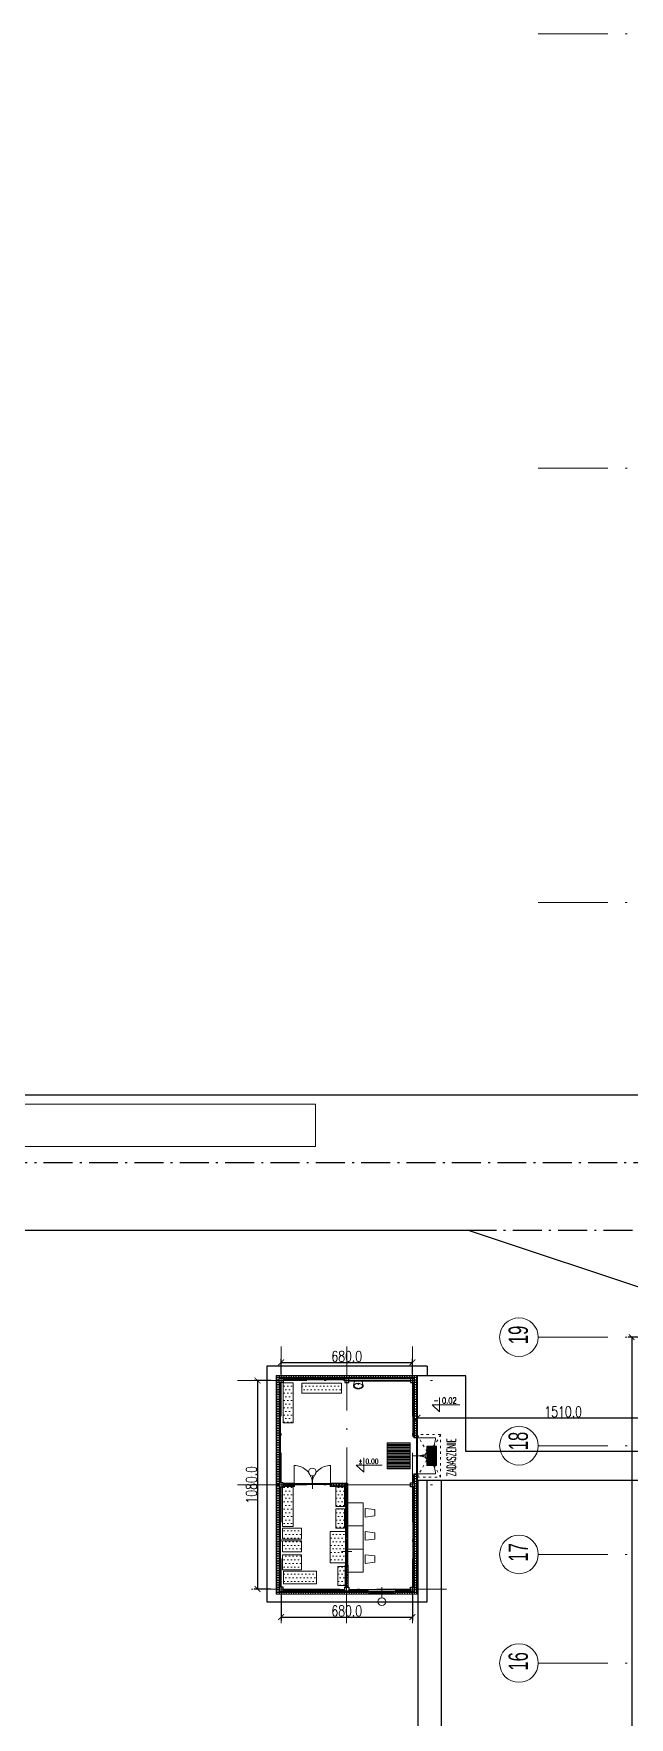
# Model space of a CAD drawing. Extents: x 6529560 to 6558080, y 5579316 to 5588131.
# Drawn here: x 6543481.7 to 6543512.6, y 5579588.5 to 5579675.7 of the extents above; entities that cross this region are included whole.
import ezdxf

# ---------------------------------------------------------------- set-up
doc = ezdxf.new("R2010")
doc.units = 0
doc.header["$MEASUREMENT"] = 0
doc.header["$PDSIZE"] = -5
for name, pattern in [('ACAD_ISO03W100', [30, 12, -18]), ('ACAD_ISO10W100', [18, 12, -3, 0, -3]), ('DCD Osie', [9, 6, -1.5, 0, -1.5]), ('GR_SOLID', [0])]:
    doc.linetypes.add(name, pattern=pattern)
doc.layers.get('0').update_dxf_attribs({"color": 2, "linetype": 'CONTINUOUS', "lineweight": 5})
doc.layers.get('Defpoints').update_dxf_attribs({"linetype": 'CONTINUOUS'})
for name, color, linetype, lineweight in [('arch_droga', 1, 'CONTINUOUS', 25), ('arch_drzwi i okna', 4, 'CONTINUOUS', 15), ('arch_drzwi i okna_znaczniki', 130, 'CONTINUOUS', 9), ('arch_linie widokowe', 4, 'CONTINUOUS', 13), ('arch_meble', 5, 'GR_SOLID', 13), ('arch_opisy', 20, 'CONTINUOUS', 13), ('arch_opisy elewacje', 7, 'GR_SOLID', 25), ('arch_osie', 181, 'CONTINUOUS', 5), ('arch_samochody', 10, 'CONTINUOUS', 15), ('arch_sciany dzialowe cienkie na hali', 52, 'CONTINUOUS', 15), ('arch_sciany dzilowe cienkie na hali', 42, 'CONTINUOUS', 15), ('arch_sciany wewnetrzne gk', 70, 'CONTINUOUS', 25), ('arch_sciany wewntrzne gk wypelnienie', 70, 'CONTINUOUS', 13), ('arch_sciany zewnetrzne wypelnienie', 94, 'CONTINUOUS', 25), ('arch_sciany zewnętrzne', 94, 'CONTINUOUS', 18), ('arch_słupy', 8, 'CONTINUOUS', 25), ('arch_urządzenia sanitarne', 4, 'GR_SOLID', 13), ('arch_wymiary', 2, 'CONTINUOUS', 13), ('arch_zadaszenie', 76, 'CONTINUOUS', 15)]:
    doc.layers.add(name, color=color, linetype=linetype, lineweight=lineweight)
doc.layers.add('arch_osie opisy', color=1, linetype='CONTINUOUS')
doc.styles.add('GR_STANDARD', font='simplex.shx')
doc.styles.get("Standard").update_dxf_attribs({"font": 'arial.ttf', "width": 0.75})
doc.styles.add('styl1', font='romans.shx', dxfattribs={"width": 0.75})
doc.dimstyles.new('wymiary hala', dxfattribs={"dimtxt": 0.55, "dimasz": 0.3, "dimexe": 0.18, "dimexo": 0.0625, "dimgap": 0.04, "dimtad": 1, "dimtoh": 1, "dimdec": 1, "dimlfac": 100, "dimzin": 0, "dimdsep": 46, "dimtxsty": 'styl1', "dimblk": 'ARCHTICK', "dimcen": 0.09, "dimadec": 0, "dimazin": 0, "dimtfac": 1, "dimtdec": 1, "dimtofl": 0, "dimtmove": 0, "dimatfit": 3, "dimldrblk": 'ARCHTICK', "dimfxl": 1, "dimtolj": 1, "dimtzin": 0, "dimarcsym": 0})

# ---------------------------------------------------------------- blocks, each defined once
blk = doc.blocks.new('tirtir')
at = {"layer": 'arch_samochody'}
for p, q in [((6542587.008, 5577672.841), (6542586.893, 5577671.737)), ((6542587.012, 5577672.857), (6542587.008, 5577672.841)), ((6542587.023, 5577672.871), (6542587.012, 5577672.857)), ((6542587.038, 5577672.885), (6542587.023, 5577672.871)), ((6542587.059, 5577672.898), (6542587.038, 5577672.885)), ((6542587.085, 5577672.909), (6542587.059, 5577672.898)), ((6542587.114, 5577672.919), (6542587.085, 5577672.909)), ((6542587.147, 5577672.927), (6542587.114, 5577672.919)), ((6542587.146, 5577672.753), (6542587.143, 5577672.737)), ((6542587.143, 5577672.737), (6542587.143, 5577670.737)), ((6542587.155, 5577672.768), (6542587.146, 5577672.753)), ((6542587.182, 5577672.933), (6542587.147, 5577672.927)), ((6542587.17, 5577672.783), (6542587.155, 5577672.768)), ((6542587.191, 5577672.796), (6542587.17, 5577672.783)), ((6542587.22, 5577672.936), (6542587.182, 5577672.933)), ((6542587.216, 5577672.808), (6542587.191, 5577672.796)), ((6542587.246, 5577672.818), (6542587.216, 5577672.808)), ((6542587.258, 5577672.937), (6542587.22, 5577672.936)), ((6542587.279, 5577672.826), (6542587.246, 5577672.818)), ((6542587.258, 5577672.937), (6542587.768, 5577672.937)), ((6542587.316, 5577672.832), (6542587.279, 5577672.826)), ((6542587.354, 5577672.836), (6542587.316, 5577672.832)), ((6542587.393, 5577672.837), (6542587.354, 5577672.836)), ((6542587.393, 5577672.837), (6542589.268, 5577672.837)), ((6542587.393, 5577672.737), (6542589.018, 5577672.737)), ((6542587.393, 5577672.737), (6542588.143, 5577672.637)), ((6542587.393, 5577670.737), (6542587.393, 5577672.737)), ((6542589.268, 5577672.837), (6542587.518, 5577672.837)), ((6542587.768, 5577672.937), (6542587.768, 5577672.837)), ((6542588.018, 5577670.837), (6542588.018, 5577672.637)), ((6542588.143, 5577672.637), (6542588.768, 5577672.637)), ((6542588.768, 5577672.637), (6542589.268, 5577672.837)), ((6542588.768, 5577670.837), (6542588.768, 5577672.637)), ((6542588.927, 5577670.815), (6542588.927, 5577672.701)), ((6542588.927, 5577670.773), (6542588.927, 5577672.436)), ((6542589.268, 5577672.837), (6542589.268, 5577670.637)), ((6542587.008, 5577670.683), (6542586.893, 5577671.737)), ((6542587.008, 5577670.683), (6542587.012, 5577670.668)), ((6542587.012, 5577670.668), (6542587.022, 5577670.653)), ((6542587.022, 5577670.653), (6542587.038, 5577670.639)), ((6542587.038, 5577670.639), (6542587.059, 5577670.626)), ((6542587.059, 5577670.626), (6542587.084, 5577670.615)), ((6542587.084, 5577670.615), (6542587.114, 5577670.605)), ((6542587.114, 5577670.605), (6542587.147, 5577670.597)), ((6542587.143, 5577670.737), (6542587.146, 5577670.722)), ((6542587.146, 5577670.722), (6542587.155, 5577670.706)), ((6542587.147, 5577670.597), (6542587.182, 5577670.592)), ((6542587.155, 5577670.706), (6542587.17, 5577670.692)), ((6542587.17, 5577670.692), (6542587.191, 5577670.678)), ((6542587.182, 5577670.592), (6542587.219, 5577670.588)), ((6542587.191, 5577670.678), (6542587.216, 5577670.666)), ((6542587.216, 5577670.666), (6542587.246, 5577670.656)), ((6542587.219, 5577670.588), (6542587.257, 5577670.587)), ((6542587.246, 5577670.656), (6542587.279, 5577670.648)), ((6542587.257, 5577670.587), (6542587.768, 5577670.587)), ((6542587.279, 5577670.648), (6542587.316, 5577670.642)), ((6542587.316, 5577670.642), (6542587.354, 5577670.638)), ((6542587.354, 5577670.638), (6542587.393, 5577670.637)), ((6542588.143, 5577670.837), (6542587.393, 5577670.737)), ((6542587.393, 5577670.737), (6542589.018, 5577670.737)), ((6542587.393, 5577670.637), (6542589.268, 5577670.637)), ((6542589.268, 5577670.637), (6542587.518, 5577670.637)), ((6542587.768, 5577670.637), (6542587.768, 5577670.587)), ((6542588.768, 5577670.837), (6542588.143, 5577670.837)), ((6542589.268, 5577670.637), (6542588.768, 5577670.837))]:
    blk.add_line(p, q, dxfattribs=at)
blk.add_lwpolyline([(6542604.893, 5577672.837), (6542589.518, 5577672.837), (6542589.518, 5577670.637), (6542604.893, 5577670.637), (6542604.893, 5577672.837)], dxfattribs=at)
blk = doc.blocks.new('ZT_z_opisami')
at = {"layer": 'arch_droga', "color": 7}
for p, q in [((6540785.849, 5579543.322), (6540970.665, 5579543.322)), ((6540786.195, 5579536.322, -6.54), (6540826.034, 5579536.322, -6.54)), ((6540836.534, 5579532.822), (6540826.034, 5579536.322, 21.185))]:
    blk.add_line(p, q, dxfattribs=at)
at = {"layer": 'arch_droga', "color": 7, "linetype": 'DCD Osie', "ltscale": 0.25}
for p, q in [((6540750.036, 5579539.822, -6.54), (6540960.665, 5579539.822, -6.54)), ((6540826.034, 5579536.322, 21.185), (6540869.534, 5579536.322, 21.185))]:
    blk.add_line(p, q, dxfattribs=at)
at = {"layer": 'arch_droga', "color": 7, "linetype": 'Continuous'}
for p, q in [((6540823.945, 5579529.275, -6.54), (6540815.645, 5579529.275, -6.54)), ((6540815.645, 5579529.275, -6.54), (6540815.645, 5579517.075, -6.54)), ((6540825.945, 5579528.775, 0), (6540823.445, 5579528.775, 0)), ((6540823.945, 5579529.275, -6.54), (6540823.945, 5579528.775, -6.54)), ((6540825.945, 5579524.859, 0), (6540825.945, 5579528.775, 0)), ((6540838.545, 5579524.859, 0), (6540825.945, 5579524.859, 0)), ((6540823.445, 5579523.359, 0), (6540838.545, 5579523.359, 0)), ((6540823.945, 5579517.075, -6.54), (6540823.945, 5579523.359, -6.54)), ((6540815.645, 5579517.075, -6.54), (6540823.945, 5579517.075, -6.54))]:
    blk.add_line(p, q, dxfattribs=at)
at = {"color": 7, "linetype": 'Continuous', "rotation": 359.9957230969338}
blk.add_blockref('tirtir', (-2203.053, 2358.403, 0.348), dxfattribs=at)
blk = doc.blocks.new('_ArchTick')
at = {"color": 0, "linetype": 'ByBlock', "const_width": 0.15}
blk.add_lwpolyline([(-0.5, -0.5), (0.5, 0.5)], dxfattribs=at)
blk = doc.blocks.new('*D41')
at = {"layer": 'arch_wymiary', "color": 0, "lineweight": -2, "transparency": 16777216}
for p, q in [((6543514.66, 5579608.22), (6543512.542, 5579608.22)), ((6543512.722, 5579608.22), (6543512.722, 5579506.97)), ((6543514.66, 5579506.97), (6543512.542, 5579506.97))]:
    blk.add_line(p, q, dxfattribs=at)
at = {"layer": 'Defpoints', "color": 0, "transparency": 16777216}
for p in [(6543514.722, 5579608.22), (6543512.722, 5579506.97), (6543514.722, 5579506.97)]:
    blk.add_point(p, dxfattribs=at)
at = {"layer": 'arch_wymiary', "color": 0, "lineweight": -2, "transparency": 16777216, "xscale": 0.3, "yscale": 0.3, "zscale": 0.3}
for p, rotation in [((6543512.722, 5579608.22), 90), ((6543512.722, 5579506.97), 270)]:
    blk.add_blockref('_ArchTick', p, dxfattribs=dict(at, rotation=rotation))
at = {"layer": 'arch_wymiary', "color": 0, "transparency": 16777216, "insert": (6543512.407, 5579557.595), "char_height": 0.55, "attachment_point": 5, "rotation": 90, "style": 'styl1'}
blk.add_mtext('\\A1;10125.0', dxfattribs=at)
blk = doc.blocks.new('*D249')
at = {"layer": 'arch_wymiary', "color": 0, "lineweight": -2, "transparency": 16777216}
for p, q in [((6543501.622, 5579602.943), (6543501.622, 5579604.223)), ((6543501.622, 5579604.043), (6543516.722, 5579604.043)), ((6543516.722, 5579602.943), (6543516.722, 5579604.223))]:
    blk.add_line(p, q, dxfattribs=at)
at = {"layer": 'Defpoints', "color": 0, "transparency": 16777216}
for p in [(6543516.722, 5579604.043), (6543501.622, 5579602.88), (6543516.722, 5579602.88)]:
    blk.add_point(p, dxfattribs=at)
at = {"layer": 'arch_wymiary', "color": 0, "lineweight": -2, "transparency": 16777216, "xscale": 0.3, "yscale": 0.3, "zscale": 0.3, "rotation": 180}
blk.add_blockref('_ArchTick', (6543501.622, 5579604.043), dxfattribs=at)
at = {"layer": 'arch_wymiary', "color": 0, "lineweight": -2, "transparency": 16777216, "xscale": 0.3, "yscale": 0.3, "zscale": 0.3}
blk.add_blockref('_ArchTick', (6543516.722, 5579604.043), dxfattribs=at)
at = {"layer": 'arch_wymiary', "color": 0, "transparency": 16777216, "insert": (6543509.172, 5579604.358), "char_height": 0.55, "attachment_point": 5, "style": 'styl1'}
blk.add_mtext('\\A1;1510.0', dxfattribs=at)
blk = doc.blocks.new('A$C7F3D7EBB')
at = {"layer": 'arch_urządzenia sanitarne'}
for points in [[(0.41, 0.074), (0.41, 0.425), (0.409, 0.433), (0.405, 0.44), (0.4, 0.447), (0.394, 0.451), (0.386, 0.454), (0.16, 0.499), (0.131, 0.495), (0.104, 0.483), (0.078, 0.464), (0.055, 0.438), (0.035, 0.406), (0.019, 0.369), (0.008, 0.328), (0.001, 0.284), (0, 0.24), (0.004, 0.196), (0.012, 0.153), (0.026, 0.113), (0.043, 0.078), (0.064, 0.049), (0.089, 0.025), (0.115, 0.009), (0.143, 0.001), (0.172, 0), (0.2, 0.007), (0.386, 0.044), (0.394, 0.047), (0.4, 0.052), (0.405, 0.058), (0.409, 0.066), (0.41, 0.074)], [(0.16, 0.029), (0.183, 0.033), (0.206, 0.043), (0.227, 0.06), (0.245, 0.084), (0.262, 0.112), (0.274, 0.145), (0.284, 0.181), (0.289, 0.22), (0.29, 0.259), (0.287, 0.298), (0.279, 0.336), (0.268, 0.37), (0.254, 0.401), (0.236, 0.427), (0.216, 0.447), (0.194, 0.461), (0.172, 0.468), (0.148, 0.468), (0.125, 0.461), (0.103, 0.447), (0.083, 0.427), (0.066, 0.401), (0.051, 0.37), (0.04, 0.336), (0.033, 0.298), (0.03, 0.259), (0.031, 0.22), (0.036, 0.181), (0.045, 0.145), (0.058, 0.112), (0.074, 0.084), (0.093, 0.06), (0.114, 0.043), (0.137, 0.033), (0.16, 0.029)], [(0.26, 0.224), (0.27, 0.226), (0.278, 0.233), (0.284, 0.242), (0.285, 0.252), (0.282, 0.262), (0.275, 0.27), (0.265, 0.274), (0.255, 0.274), (0.245, 0.27), (0.238, 0.262), (0.235, 0.252), (0.236, 0.242), (0.241, 0.233), (0.25, 0.226), (0.26, 0.224)]]:
    blk.add_lwpolyline(points, dxfattribs=at)
blk = doc.blocks.new('*D254')
at = {"layer": 'arch_wymiary', "color": 0, "lineweight": -2, "transparency": 16777216}
for p, q in [((6543494.562, 5579606.296), (6543494.562, 5579607.092)), ((6543494.562, 5579606.912), (6543501.362, 5579606.912)), ((6543501.362, 5579606.296), (6543501.362, 5579607.092))]:
    blk.add_line(p, q, dxfattribs=at)
at = {"layer": 'Defpoints', "color": 0, "transparency": 16777216}
for p in [(6543501.362, 5579606.912), (6543494.562, 5579606.234), (6543501.362, 5579606.234)]:
    blk.add_point(p, dxfattribs=at)
at = {"layer": 'arch_wymiary', "color": 0, "lineweight": -2, "transparency": 16777216, "xscale": 0.3, "yscale": 0.3, "zscale": 0.3, "rotation": 180}
blk.add_blockref('_ArchTick', (6543494.562, 5579606.912), dxfattribs=at)
at = {"layer": 'arch_wymiary', "color": 0, "lineweight": -2, "transparency": 16777216, "xscale": 0.3, "yscale": 0.3, "zscale": 0.3}
blk.add_blockref('_ArchTick', (6543501.362, 5579606.912), dxfattribs=at)
at = {"layer": 'arch_wymiary', "color": 0, "transparency": 16777216, "insert": (6543497.962, 5579607.227), "char_height": 0.55, "attachment_point": 5, "style": 'styl1'}
blk.add_mtext('\\A1;680.0', dxfattribs=at)
blk = doc.blocks.new('*D255')
at = {"layer": 'arch_wymiary', "color": 0, "lineweight": -2, "transparency": 16777216}
for p, q in [((6543494.028, 5579605.974), (6543493.16, 5579605.974)), ((6543493.34, 5579605.974), (6543493.34, 5579595.174)), ((6543494.028, 5579595.174), (6543493.16, 5579595.174))]:
    blk.add_line(p, q, dxfattribs=at)
at = {"layer": 'Defpoints', "color": 0, "transparency": 16777216}
for p in [(6543494.09, 5579605.974), (6543493.34, 5579595.174), (6543494.09, 5579595.174)]:
    blk.add_point(p, dxfattribs=at)
at = {"layer": 'arch_wymiary', "color": 0, "lineweight": -2, "transparency": 16777216, "xscale": 0.3, "yscale": 0.3, "zscale": 0.3}
for p, rotation in [((6543493.34, 5579605.974), 90), ((6543493.34, 5579595.174), 270)]:
    blk.add_blockref('_ArchTick', p, dxfattribs=dict(at, rotation=rotation))
at = {"layer": 'arch_wymiary', "color": 0, "transparency": 16777216, "insert": (6543493.025, 5579600.574), "char_height": 0.55, "attachment_point": 5, "rotation": 90, "style": 'styl1'}
blk.add_mtext('\\A1;1080.0', dxfattribs=at)
blk = doc.blocks.new('*D256')
at = {"layer": 'arch_wymiary', "color": 0, "lineweight": -2, "transparency": 16777216}
for p, q in [((6543494.562, 5579594.851), (6543494.562, 5579593.548)), ((6543501.362, 5579594.851), (6543501.362, 5579593.548)), ((6543494.562, 5579593.728), (6543501.362, 5579593.728))]:
    blk.add_line(p, q, dxfattribs=at)
at = {"layer": 'Defpoints', "color": 0, "transparency": 16777216}
for p in [(6543494.562, 5579594.914), (6543501.362, 5579594.914), (6543501.362, 5579593.728)]:
    blk.add_point(p, dxfattribs=at)
at = {"layer": 'arch_wymiary', "color": 0, "lineweight": -2, "transparency": 16777216, "xscale": 0.3, "yscale": 0.3, "zscale": 0.3, "rotation": 180}
blk.add_blockref('_ArchTick', (6543494.562, 5579593.728), dxfattribs=at)
at = {"layer": 'arch_wymiary', "color": 0, "lineweight": -2, "transparency": 16777216, "xscale": 0.3, "yscale": 0.3, "zscale": 0.3}
blk.add_blockref('_ArchTick', (6543501.362, 5579593.728), dxfattribs=at)
at = {"layer": 'arch_wymiary', "color": 0, "transparency": 16777216, "insert": (6543497.962, 5579594.043), "char_height": 0.55, "attachment_point": 5, "style": 'styl1'}
blk.add_mtext('\\A1;680.0', dxfattribs=at)

msp = doc.modelspace()

# ---------------------------------------------------------------- hatches: boundary and pattern name
h = msp.add_hatch()
h.set_pattern_fill('ANSI31', color=256, scale=0.5, angle=135)
h.set_pattern_definition([(180, (12123106.91639, -964174.76563), (0, -0.0625), [])])
h.paths.add_polyline_path([(6543500.0537, 5579601.3991), (6543501.2437, 5579601.3991), (6543501.2437, 5579602.7391), (6543500.0537, 5579602.7391)])
h = msp.add_hatch()
h.set_pattern_fill('GRATE', color=256, angle=90)
h.set_pattern_definition([(90, (12123105.769886, -964174.76084), (-0.03125, 0), []), (180, (12123105.76989, -964174.76084), (0, -0.125), [])])
h.paths.add_polyline_path([(6543502.1187, 5579601.5739), (6543502.6187, 5579601.5739), (6543502.6187, 5579602.5739), (6543502.1187, 5579602.5739)])
at = {"layer": 'arch_linie widokowe'}
h = msp.add_hatch(dxfattribs=at)
h.set_pattern_fill('DOTS', color=256, scale=3)
h.paths.add_polyline_path([(6543495.1839, 5579605.8574), (6543494.6722, 5579605.8574), (6543494.6722, 5579603.7899), (6543495.1839, 5579603.7899)])
h.paths.add_polyline_path([(6543497.6901, 5579605.8443), (6543495.63, 5579605.8443), (6543495.63, 5579605.311), (6543497.6901, 5579605.311)])
h.paths.add_polyline_path([(6543497.8766, 5579595.3585), (6543497.4957, 5579595.3585), (6543497.4957, 5579596.3482), (6543497.8766, 5579596.3482)])
h.paths.add_polyline_path([(6543494.6906, 5579595.439), (6543496.4039, 5579595.439), (6543496.4039, 5579596.107), (6543494.6906, 5579596.107)])
h.paths.add_polyline_path([(6543494.6376, 5579596.9508), (6543495.6262, 5579596.9508), (6543495.6262, 5579596.1778), (6543494.6376, 5579596.1778)])
h.paths.add_polyline_path([(6543494.6376, 5579597.6656), (6543495.6262, 5579597.6656), (6543495.6262, 5579597.1048), (6543494.6376, 5579597.1048)])
h.paths.add_polyline_path([(6543494.6376, 5579598.3252), (6543495.6262, 5579598.3252), (6543495.6262, 5579597.7643), (6543494.6376, 5579597.7643)])
h.paths.add_polyline_path([(6543495.1854, 5579600.5114), (6543494.6376, 5579600.5114), (6543494.6376, 5579598.419), (6543495.1854, 5579598.419)])
h.paths.add_polyline_path([(6543497.8424, 5579599.4484), (6543497.3952, 5579599.4484), (6543497.3952, 5579600.4623), (6543497.8424, 5579600.4623)])
h.paths.add_polyline_path([(6543497.3952, 5579598.3244), (6543497.8424, 5579598.3244), (6543497.8424, 5579599.33), (6543497.3952, 5579599.33)])
h.paths.add_polyline_path([(6543497.1071, 5579596.5399), (6543497.8931, 5579596.5399), (6543497.8931, 5579598.1528), (6543497.1071, 5579598.1528)])
at = {"layer": 'arch_sciany dzilowe cienkie na hali'}
h = msp.add_hatch(dxfattribs=at)
h.set_pattern_fill('ANSI31', color=256, scale=0.2)
h.set_pattern_definition([(45, (79.971594, 184.39193), (-0.017677669529664, 0.017677669529664), [])])
h.paths.add_polyline_path([(6543494.4622, 5579600.4739), (6543494.5322, 5579600.4739), (6543494.5322, 5579595.2739), (6543494.4622, 5579595.2739)])
h.paths.add_polyline_path([(6543494.6622, 5579595.1439), (6543497.8705, 5579595.1439), (6543497.8705, 5579595.0739), (6543494.6622, 5579595.0739)])
h.paths.add_polyline_path([(6543501.3922, 5579595.2739), (6543501.4622, 5579595.2739), (6543501.4622, 5579600.4739), (6543501.3922, 5579600.4739)])
h.paths.add_polyline_path([(6543501.3922, 5579603.0689), (6543501.4622, 5579603.0689), (6543501.4622, 5579605.8739), (6543501.3922, 5579605.8739)])
h.paths.add_polyline_path([(6543497.8622, 5579606.0739), (6543494.6622, 5579606.0739), (6543494.6622, 5579606.0039), (6543497.8622, 5579606.0039)])
h.paths.add_polyline_path([(6543494.4622, 5579600.6739), (6543494.5322, 5579600.6739), (6543494.5322, 5579605.8739), (6543494.4622, 5579605.8739)])
h.paths.add_polyline_path([(6543501.3922, 5579600.6739), (6543501.4622, 5579600.6739), (6543501.4622, 5579601.0789), (6543501.3922, 5579601.0789)])
h.paths.add_polyline_path([(6543500.4926, 5579595.1439), (6543500.4926, 5579595.0739), (6543501.2622, 5579595.0739), (6543501.2622, 5579595.1439)])
h.paths.add_polyline_path([(6543499.0661, 5579595.0739), (6543499.0661, 5579595.1439), (6543498.0705, 5579595.1439), (6543498.0705, 5579595.0739)])
at = {"layer": 'arch_sciany wewntrzne gk wypelnienie'}
h = msp.add_hatch(dxfattribs=at)
h.set_pattern_fill('ANSI37', color=256, scale=0.8, angle=90)
h.set_pattern_definition([(135, (0, 0), (-0.0707106781187, -0.0707106781187), []), (225, (0, 0), (0.0707106781187, -0.0707106781187), [])])
h.paths.add_polyline_path([(6543497.8931, 5579596.4141), (6543498.0181, 5579596.4141), (6543498.0179, 5579595.2739), (6543497.8929, 5579595.2739)])
h.paths.add_polyline_path([(6543498.0181, 5579600.6364), (6543497.1504, 5579600.6364), (6543497.1504, 5579600.5114), (6543497.8931, 5579600.5114), (6543497.8931, 5579597.8406), (6543498.0181, 5579597.8406)])
h.paths.add_polyline_path([(6543495.2104, 5579600.6364), (6543494.6622, 5579600.6364), (6543494.6622, 5579600.5114), (6543495.2104, 5579600.5114)])
at = {"layer": 'arch_sciany zewnetrzne wypelnienie'}
h = msp.add_hatch(dxfattribs=at)
h.set_pattern_fill('ANSI37', color=256, angle=45)
h.set_pattern_definition([(90, (79.9716, 184.39193), (-0.125, 0), []), (180, (79.9716, 184.39193), (0, -0.125), [])])
h.paths.add_polyline_path([(6543499.0661, 5579594.9139), (6543499.0661, 5579595.0739), (6543494.4622, 5579595.0739), (6543494.4622, 5579606.0739), (6543501.4622, 5579606.0739), (6543501.4622, 5579603.0439), (6543501.6222, 5579603.0439), (6543501.6222, 5579606.2339), (6543494.3022, 5579606.2339), (6543494.3022, 5579594.9139)])
h.paths.add_polyline_path([(6543500.4926, 5579595.0739), (6543500.4926, 5579594.9139), (6543501.6222, 5579594.9139), (6543501.6222, 5579601.1039), (6543501.4622, 5579601.1039), (6543501.4622, 5579595.0739)])

# ---------------------------------------------------------------- linework, layer by layer
for p, q in [((6543501.6222, 5579603.0439), (6543501.4622, 5579603.0439)), ((6543501.6222, 5579601.1039), (6543501.4622, 5579601.1039)), ((6543495.2104, 5579600.6364), (6543495.2104, 5579600.5114)), ((6543497.1504, 5579600.6364), (6543497.1504, 5579600.5114))]:
    msp.add_line(p, q)
for points in [[(6543500.0537, 5579601.3991), (6543501.2437, 5579601.3991), (6543501.2437, 5579602.7391), (6543500.0537, 5579602.7391)], [(6543502.1187, 5579601.5739), (6543502.6187, 5579601.5739), (6543502.6187, 5579602.5739), (6543502.1187, 5579602.5739)]]:
    msp.add_lwpolyline(points, close=True)
at = {"layer": 'arch_droga', "color": 0, "elevation": -9.1761}
msp.add_lwpolyline([(6543501.6532, 5579600.8058), (6543502.8532, 5579600.8058), (6543502.8532, 5579572.0412), (6543501.6532, 5579572.0412)], close=True, dxfattribs=at)
at = {"layer": 'arch_drzwi i okna'}
for p, q in [((6543497.9156, 5579596.5141), (6543497.9156, 5579597.7406)), ((6543497.9656, 5579597.7406), (6543497.9456, 5579597.7406)), ((6543497.9956, 5579596.5141), (6543497.9956, 5579597.7406)), ((6543497.9656, 5579596.5141), (6543497.9456, 5579596.5141)), ((6543500.3926, 5579595.0339), (6543499.1661, 5579595.0339)), ((6543499.1661, 5579595.0039), (6543499.1661, 5579594.9839)), ((6543500.3926, 5579594.9539), (6543499.1661, 5579594.9539)), ((6543500.3926, 5579595.0039), (6543500.3926, 5579594.9839))]:
    msp.add_line(p, q, dxfattribs=at)
for points in [[(6543501.6222, 5579603.0689), (6543501.6402, 5579603.0689), (6543501.6402, 5579603.0189), (6543501.5777, 5579603.0189), (6543501.5777, 5579603.0039), (6543501.4422, 5579603.0039), (6543501.4422, 5579603.0689), (6543501.4622, 5579603.0689)], [(6543495.1854, 5579600.6364), (6543495.1854, 5579600.6544), (6543495.2354, 5579600.6544), (6543495.2354, 5579600.5919), (6543495.2504, 5579600.5919), (6543495.2504, 5579600.4914), (6543495.1854, 5579600.4914), (6543495.1854, 5579600.5114)], [(6543497.9956, 5579597.7406), (6543497.9656, 5579597.7406), (6543497.9656, 5579597.7506), (6543497.9456, 5579597.7506), (6543497.9456, 5579597.7406), (6543497.9156, 5579597.7406), (6543497.9156, 5579597.8406), (6543497.9956, 5579597.8406), (6543497.9956, 5579597.7406)], [(6543497.9156, 5579596.5141), (6543497.9456, 5579596.5141), (6543497.9456, 5579596.5041), (6543497.9656, 5579596.5041), (6543497.9656, 5579596.5141), (6543497.9956, 5579596.5141), (6543497.9956, 5579596.4141), (6543497.9156, 5579596.4141), (6543497.9156, 5579596.5141)], [(6543499.1661, 5579595.0339), (6543499.1661, 5579595.0039), (6543499.1561, 5579595.0039), (6543499.1561, 5579594.9839), (6543499.1661, 5579594.9839), (6543499.1661, 5579594.9539), (6543499.0661, 5579594.9539), (6543499.0661, 5579595.0339), (6543499.1661, 5579595.0339)], [(6543500.3926, 5579594.9539), (6543500.3926, 5579594.9839), (6543500.4026, 5579594.9839), (6543500.4026, 5579595.0039), (6543500.3926, 5579595.0039), (6543500.3926, 5579595.0339), (6543500.4926, 5579595.0339), (6543500.4926, 5579594.9539), (6543500.3926, 5579594.9539)]]:
    msp.add_lwpolyline(points, dxfattribs=at)
at = {"layer": 'arch_drzwi i okna', "extrusion": (0, 0, -1)}
for points in [[(-6543501.6187, 5579602.0739), (-6543501.7007, 5579602.0774), (-6543501.782, 5579602.0881), (-6543501.862, 5579602.1059), (-6543501.9402, 5579602.1305), (-6543502.016, 5579602.1619), (-6543502.0887, 5579602.1998), (-6543502.1579, 5579602.2439), (-6543502.223, 5579602.2938), (-6543502.2834, 5579602.3492), (-6543502.3388, 5579602.4096), (-6543502.3887, 5579602.4747), (-6543502.4328, 5579602.5439), (-6543502.4707, 5579602.6166), (-6543502.502, 5579602.6924), (-6543502.5267, 5579602.7706), (-6543502.5445, 5579602.8506), (-6543502.5552, 5579602.9319), (-6543502.5587, 5579603.0139), (-6543501.5787, 5579603.0139), (-6543501.5787, 5579602.0739), (-6543501.6187, 5579602.0739), (-6543501.6187, 5579603.0139)], [(-6543501.6187, 5579602.0739), (-6543501.7007, 5579602.0703), (-6543501.782, 5579602.0596), (-6543501.862, 5579602.0418), (-6543501.9402, 5579602.0172), (-6543502.016, 5579601.9858), (-6543502.0887, 5579601.9479), (-6543502.1579, 5579601.9039), (-6543502.223, 5579601.8539), (-6543502.2834, 5579601.7985), (-6543502.3388, 5579601.7381), (-6543502.3887, 5579601.673), (-6543502.4328, 5579601.6039), (-6543502.4707, 5579601.5311), (-6543502.502, 5579601.4554), (-6543502.5267, 5579601.3771), (-6543502.5445, 5579601.2971), (-6543502.5552, 5579601.2158), (-6543502.5587, 5579601.1339), (-6543501.5787, 5579601.1339), (-6543501.5787, 5579602.0739), (-6543501.6187, 5579602.0739), (-6543501.6187, 5579601.1339)], [(-6543496.1804, 5579600.6329), (-6543496.1769, 5579600.7148), (-6543496.1662, 5579600.7961), (-6543496.1484, 5579600.8761), (-6543496.1238, 5579600.9544), (-6543496.0924, 5579601.0301), (-6543496.0545, 5579601.1029), (-6543496.0104, 5579601.172), (-6543495.9605, 5579601.2371), (-6543495.9051, 5579601.2975), (-6543495.8447, 5579601.3529), (-6543495.7796, 5579601.4029), (-6543495.7104, 5579601.4469), (-6543495.6377, 5579601.4848), (-6543495.5619, 5579601.5162), (-6543495.4837, 5579601.5408), (-6543495.4037, 5579601.5586), (-6543495.3224, 5579601.5693), (-6543495.2404, 5579601.5729), (-6543495.2404, 5579600.5929), (-6543496.1804, 5579600.5929), (-6543496.1804, 5579600.6329), (-6543495.2404, 5579600.6329)], [(-6543496.1804, 5579600.6329), (-6543496.184, 5579600.7148), (-6543496.1947, 5579600.7961), (-6543496.2125, 5579600.8761), (-6543496.2371, 5579600.9544), (-6543496.2685, 5579601.0301), (-6543496.3064, 5579601.1029), (-6543496.3504, 5579601.172), (-6543496.4004, 5579601.2371), (-6543496.4558, 5579601.2975), (-6543496.5162, 5579601.3529), (-6543496.5813, 5579601.4029), (-6543496.6504, 5579601.4469), (-6543496.7232, 5579601.4848), (-6543496.7989, 5579601.5162), (-6543496.8772, 5579601.5408), (-6543496.9572, 5579601.5586), (-6543497.0385, 5579601.5693), (-6543497.1204, 5579601.5729), (-6543497.1204, 5579600.5929), (-6543496.1804, 5579600.5929), (-6543496.1804, 5579600.6329), (-6543497.1204, 5579600.6329)], [(-6543501.6222, 5579601.0789), (-6543501.6402, 5579601.0789), (-6543501.6402, 5579601.1289), (-6543501.5777, 5579601.1289), (-6543501.5777, 5579601.1439), (-6543501.4422, 5579601.1439), (-6543501.4422, 5579601.0789), (-6543501.4622, 5579601.0789)], [(-6543497.1754, 5579600.6364), (-6543497.1754, 5579600.6544), (-6543497.1254, 5579600.6544), (-6543497.1254, 5579600.5919), (-6543497.1104, 5579600.5919), (-6543497.1104, 5579600.4914), (-6543497.1754, 5579600.4914), (-6543497.1754, 5579600.5114)]]:
    msp.add_lwpolyline(points, dxfattribs=at)
at = {"layer": 'arch_drzwi i okna'}
for points in [[(6543497.9456, 5579597.7506), (6543497.9456, 5579596.5041), (6543497.9656, 5579596.5041), (6543497.9656, 5579597.7506)], [(6543497.9506, 5579597.7406), (6543497.9506, 5579596.5141), (6543497.9606, 5579596.5141), (6543497.9606, 5579597.7406)], [(6543499.1561, 5579594.9839), (6543500.4026, 5579594.9839), (6543500.4026, 5579595.0039), (6543499.1561, 5579595.0039)], [(6543499.1661, 5579594.9889), (6543500.3926, 5579594.9889), (6543500.3926, 5579594.9989), (6543499.1661, 5579594.9989)]]:
    msp.add_lwpolyline(points, close=True, dxfattribs=at)
at = {"layer": 'arch_drzwi i okna_znaczniki'}
for p, q in [((6543501.3509, 5579602.0739), (6543502.0197, 5579602.0739)), ((6543496.1804, 5579600.3651), (6543496.1804, 5579601.0338)), ((6543498.2289, 5579597.1274), (6543497.6852, 5579597.1274)), ((6543499.7793, 5579595.2671), (6543499.7793, 5579594.7234))]:
    msp.add_line(p, q, dxfattribs=at)
for centre in [(6543502.2197, 5579602.0739, 13.7413), (6543496.1804, 5579601.2338, 9.6667), (6543499.7793, 5579594.5234, -14.6413)]:
    msp.add_circle(centre, 0.2, dxfattribs=at)
at = {"layer": 'arch_linie widokowe'}
for points in [[(6543495.1839, 5579605.8574), (6543494.6722, 5579605.8574), (6543494.6722, 5579603.7899), (6543495.1839, 5579603.7899)], [(6543497.6901, 5579605.8443), (6543495.63, 5579605.8443), (6543495.63, 5579605.311), (6543497.6901, 5579605.311)], [(6543495.1854, 5579600.5114), (6543494.6376, 5579600.5114), (6543494.6376, 5579598.419), (6543495.1854, 5579598.419)], [(6543497.8424, 5579599.4484), (6543497.3952, 5579599.4484), (6543497.3952, 5579600.4623), (6543497.8424, 5579600.4623)], [(6543497.3952, 5579598.3244), (6543497.8424, 5579598.3244), (6543497.8424, 5579599.33), (6543497.3952, 5579599.33)], [(6543494.6376, 5579598.3252), (6543495.6262, 5579598.3252), (6543495.6262, 5579597.7643), (6543494.6376, 5579597.7643)], [(6543494.6376, 5579597.6656), (6543495.6262, 5579597.6656), (6543495.6262, 5579597.1048), (6543494.6376, 5579597.1048)], [(6543497.1071, 5579596.5399), (6543497.8931, 5579596.5399), (6543497.8931, 5579598.1528), (6543497.1071, 5579598.1528)], [(6543494.6376, 5579596.9508), (6543495.6262, 5579596.9508), (6543495.6262, 5579596.1778), (6543494.6376, 5579596.1778)], [(6543494.6906, 5579595.439), (6543496.4039, 5579595.439), (6543496.4039, 5579596.107), (6543494.6906, 5579596.107)], [(6543497.8766, 5579595.3585), (6543497.4957, 5579595.3585), (6543497.4957, 5579596.3482), (6543497.8766, 5579596.3482)]]:
    msp.add_lwpolyline(points, close=True, dxfattribs=at)
at = {"layer": 'arch_meble'}
for points in [[(6543498.8181, 5579599.6476), (6543498.0181, 5579599.6476), (6543498.0181, 5579598.4476), (6543498.8181, 5579598.4476)], [(6543498.8181, 5579598.4476), (6543498.0181, 5579598.4476), (6543498.0181, 5579597.2476), (6543498.8181, 5579597.2476)], [(6543498.8181, 5579597.2476), (6543498.0181, 5579597.2476), (6543498.0181, 5579596.0476), (6543498.8181, 5579596.0476)]]:
    msp.add_lwpolyline(points, close=True, dxfattribs=at)
for points in [[(6543498.9216, 5579599.3495), (6543498.9216, 5579598.8995), (6543499.4216, 5579598.9595), (6543499.4216, 5579599.2895), (6543498.9216, 5579599.3495)], [(6543498.9216, 5579598.1495), (6543498.9216, 5579597.6995), (6543499.4216, 5579597.7595), (6543499.4216, 5579598.0895), (6543498.9216, 5579598.1495)], [(6543498.9216, 5579596.9495), (6543498.9216, 5579596.4995), (6543499.4216, 5579596.5595), (6543499.4216, 5579596.8895), (6543498.9216, 5579596.9495)]]:
    msp.add_lwpolyline(points, dxfattribs=at)
at = {"layer": 'arch_opisy'}
for points in [[(6543502.77, 5579605.0899), (6543502.77, 5579604.3475), (6543502.3869, 5579604.7103), (6543503.8178, 5579604.7103)], [(6543498.8397, 5579601.9778), (6543498.8397, 5579601.2354), (6543498.4566, 5579601.5982), (6543499.7969, 5579601.5982)]]:
    msp.add_lwpolyline(points, dxfattribs=at)
at = {"layer": 'arch_osie', "linetype": 'ACAD_ISO10W100', "ltscale": 0.3, "extrusion": (-4.94832e-09, -8.0265e-10, 1)}
for points in [[(6543507.8823, 5579675.7202), (6543634.6823, 5579675.7202)], [(6543507.8823, 5579653.2202), (6543634.6823, 5579653.2202)], [(6543507.8823, 5579630.7202), (6543634.6823, 5579630.7202)], [(6543507.8822, 5579608.2202), (6543634.6822, 5579608.2202)], [(6543507.8822, 5579602.5952), (6543522.4822, 5579602.5952)], [(6543507.8822, 5579596.9702), (6543522.4822, 5579596.9702)], [(6543507.8822, 5579591.3452), (6543522.4822, 5579591.3452)]]:
    msp.add_lwpolyline(points, dxfattribs=at)
at = {"layer": 'arch_osie', "linetype": 'ACAD_ISO10W100', "ltscale": 0.3}
for points in [[(6543494.5622, 5579607.7339), (6543494.5622, 5579593.4139)], [(6543494.5622, 5579607.7339), (6543494.5622, 5579593.4139)], [(6543497.9539, 5579593.4139), (6543497.9622, 5579607.7339)], [(6543497.9539, 5579593.4139), (6543497.9622, 5579607.7339)], [(6543501.3622, 5579607.7339), (6543501.3622, 5579593.4139)], [(6543492.2976, 5579605.9739), (6543503.1222, 5579605.9739)], [(6543492.2976, 5579600.5739), (6543503.1222, 5579600.5739)], [(6543492.2976, 5579600.5739), (6543503.1222, 5579600.5739)], [(6543503.1222, 5579595.1739), (6543492.2976, 5579595.1739)], [(6543503.1222, 5579595.1739), (6543492.2976, 5579595.1739)]]:
    msp.add_lwpolyline(points, dxfattribs=at)
at = {"layer": 'arch_osie'}
for centre in [(6543506.8822, 5579608.2202, 13.8796), (6543506.8822, 5579602.5952, 13.8796), (6543506.8822, 5579596.9702, 13.8796), (6543506.8822, 5579591.3452, 13.8796)]:
    msp.add_circle(centre, 1, dxfattribs=at)
at = {"layer": 'arch_sciany dzialowe cienkie na hali'}
for points in [[(6543497.8622, 5579606.0739), (6543494.6622, 5579606.0739), (6543494.6622, 5579606.0039), (6543497.8622, 5579606.0039)], [(6543494.4622, 5579600.6739), (6543494.5322, 5579600.6739), (6543494.5322, 5579605.8739), (6543494.4622, 5579605.8739)], [(6543501.3922, 5579603.0689), (6543501.4622, 5579603.0689), (6543501.4622, 5579605.8739), (6543501.3922, 5579605.8739)], [(6543501.3922, 5579600.6739), (6543501.4622, 5579600.6739), (6543501.4622, 5579601.0789), (6543501.3922, 5579601.0789)], [(6543494.4622, 5579600.4739), (6543494.5322, 5579600.4739), (6543494.5322, 5579595.2739), (6543494.4622, 5579595.2739)], [(6543501.3922, 5579595.2739), (6543501.4622, 5579595.2739), (6543501.4622, 5579600.4739), (6543501.3922, 5579600.4739)], [(6543494.6622, 5579595.1439), (6543497.8705, 5579595.1439), (6543497.8705, 5579595.0739), (6543494.6622, 5579595.0739)], [(6543500.4926, 5579595.0739), (6543499.0661, 5579595.0739), (6543499.0661, 5579595.1439), (6543500.4926, 5579595.1439)]]:
    msp.add_lwpolyline(points, close=True, dxfattribs=at)
for points in [[(6543494.6622, 5579606.0389), (6543497.8622, 5579606.0389)], [(6543494.4972, 5579600.6739), (6543494.4972, 5579605.8739)], [(6543501.4272, 5579605.8739), (6543501.4272, 5579603.0689)], [(6543501.4272, 5579601.0789), (6543501.4272, 5579600.6739)], [(6543494.4972, 5579595.2739), (6543494.4972, 5579600.4739)], [(6543501.4272, 5579600.4739), (6543501.4272, 5579595.2739)], [(6543497.8705, 5579595.1089), (6543494.6622, 5579595.1089)], [(6543499.0661, 5579595.0739), (6543498.0705, 5579595.0739), (6543498.0705, 5579595.1439), (6543499.0661, 5579595.1439)], [(6543499.0661, 5579595.1089), (6543498.0705, 5579595.1089)], [(6543499.0661, 5579595.0739), (6543499.0661, 5579595.1439)], [(6543500.4926, 5579595.1439), (6543501.2622, 5579595.1439), (6543501.2622, 5579595.0739), (6543500.4926, 5579595.0739)], [(6543500.4926, 5579595.0739), (6543500.4926, 5579595.1439)], [(6543501.2622, 5579595.1089), (6543500.4926, 5579595.1089)]]:
    msp.add_lwpolyline(points, dxfattribs=at)
at = {"layer": 'arch_sciany wewnetrzne gk'}
for points in [[(6543498.0622, 5579606.0739), (6543501.2622, 5579606.0739), (6543501.2622, 5579605.9489), (6543498.0622, 5579605.9489)], [(6543495.2104, 5579600.6364), (6543494.6622, 5579600.6364), (6543494.6622, 5579600.5114), (6543495.2104, 5579600.5114)], [(6543498.0181, 5579600.6364), (6543497.1504, 5579600.6364), (6543497.1504, 5579600.5114), (6543497.8931, 5579600.5114), (6543497.8931, 5579597.8406), (6543498.0181, 5579597.8406)], [(6543497.8931, 5579596.4141), (6543498.0181, 5579596.4141), (6543498.0181, 5579597.8406), (6543497.8931, 5579597.8406)], [(6543497.8931, 5579596.4141), (6543498.0181, 5579596.4141), (6543498.0179, 5579595.2739), (6543497.8929, 5579595.2739)]]:
    msp.add_lwpolyline(points, close=True, dxfattribs=at)
at = {"layer": 'arch_sciany zewnętrzne'}
for points in [[(6543499.0661, 5579594.9139), (6543494.3022, 5579594.9139), (6543494.3022, 5579606.2339), (6543501.6222, 5579606.2339), (6543501.6222, 5579603.0439), (6543501.4622, 5579603.0439), (6543501.4622, 5579606.0739), (6543494.4622, 5579606.0739), (6543494.4622, 5579595.0739), (6543499.0661, 5579595.0739)], [(6543500.4926, 5579595.0739), (6543501.4622, 5579595.0739), (6543501.4622, 5579601.1039), (6543501.6222, 5579601.1039), (6543501.6222, 5579594.9139), (6543500.4926, 5579594.9139)], [(6543499.0661, 5579595.0739), (6543499.0661, 5579594.9139)], [(6543500.4926, 5579595.0739), (6543500.4926, 5579594.9139)]]:
    msp.add_lwpolyline(points, dxfattribs=at)
msp.add_lwpolyline([(6543499.0661, 5579594.9139), (6543500.4926, 5579594.9139), (6543500.4926, 5579595.0739), (6543499.0661, 5579595.0739)], close=True, dxfattribs=at)
at = {"layer": 'arch_słupy'}
for points in [[(6543494.4622, 5579606.0739), (6543494.6622, 5579606.0739), (6543494.6622, 5579605.8739), (6543494.4622, 5579605.8739)], [(6543498.0622, 5579606.0739), (6543497.8622, 5579606.0739), (6543497.8622, 5579605.8739), (6543498.0622, 5579605.8739)], [(6543501.4622, 5579606.0739), (6543501.2622, 5579606.0739), (6543501.2622, 5579605.8739), (6543501.4622, 5579605.8739)], [(6543494.4622, 5579600.4739), (6543494.6622, 5579600.4739), (6543494.6622, 5579600.6739), (6543494.4622, 5579600.6739)], [(6543501.4622, 5579600.4739), (6543501.2622, 5579600.4739), (6543501.2622, 5579600.6739), (6543501.4622, 5579600.6739)], [(6543494.4622, 5579595.0739), (6543494.6622, 5579595.0739), (6543494.6622, 5579595.2739), (6543494.4622, 5579595.2739)], [(6543498.0622, 5579595.0739), (6543497.8622, 5579595.0739), (6543497.8622, 5579595.2739), (6543498.0622, 5579595.2739)], [(6543501.4622, 5579595.0739), (6543501.2622, 5579595.0739), (6543501.2622, 5579595.2739), (6543501.4622, 5579595.2739)]]:
    msp.add_lwpolyline(points, close=True, dxfattribs=at)
at = {"layer": 'arch_zadaszenie', "linetype": 'ACAD_ISO03W100', "ltscale": 0.01}
for points in [[(6543501.6187, 5579603.1711), (6543502.8156, 5579600.977)], [(6543502.8156, 5579603.1708), (6543501.6187, 5579600.977)]]:
    msp.add_lwpolyline(points, dxfattribs=at)
msp.add_lwpolyline([(6543501.6187, 5579600.977), (6543502.8156, 5579600.977), (6543502.8156, 5579603.1708), (6543501.6187, 5579603.1708)], close=True, dxfattribs=at)

# ---------------------------------------------------------------- block references
at = {"color": 4, "rotation": 359.9999223416695}
msp.add_blockref('ZT_z_opisami', (2670.615, 86.312, -1.4022), dxfattribs=at)
at = {"layer": 'arch_sciany wewnetrzne gk', "xscale": -1, "rotation": 269.9999993959131}
msp.add_blockref('A$C7F3D7EBB', (6543498.3123, 5579605.539, 6.5405), dxfattribs=at)

# ---------------------------------------------------------------- texts
at = {"layer": 'arch_opisy', "color": 5, "style": 'GR_STANDARD', "width": 0.542208}
msp.add_text('ZADASZENIE', height=0.45636, rotation=89.984329, dxfattribs=at).set_placement((6543503.6077, 5579601.0073, -9.7644))
at = {"layer": 'arch_opisy elewacje', "style": 'GR_STANDARD', "width": 0.784722}
for s, height, p in [('- 0.02', 0.30655, (6543502.4403, 5579604.7856)), ('%%P 0.00', 0.24534, (6543498.5675, 5579601.6676, 0))]:
    msp.add_text(s, height=height, dxfattribs=at).set_placement(p)
at = {"layer": 'arch_osie opisy', "char_height": 1, "width": 1.5, "attachment_point": 1, "rotation": 90}
for s, insert in [('{\\fArial Narrow|b0|i0|c238|p34;19}', (6543506.3442, 5579607.8584, 13.8796)), ('\\pt1;{\\fArial Narrow|b0|i0|c238|p34;18}', (6543506.3442, 5579602.3635, 21.2187)), ('{\\fArial Narrow|b0|i0|c238|p34;17}', (6543506.3442, 5579596.5974, 13.8796)), ('{\\fArial Narrow|b0|i0|c238|p34;16}', (6543506.3442, 5579590.9518, 13.8796))]:
    msp.add_mtext(s, dxfattribs=dict(at, insert=insert))

# ---------------------------------------------------------------- dimensions: what is measured, and where the dimension line sits
at = {"layer": 'arch_wymiary'}
dim = msp.add_linear_dim(base=(6543512.7222, 5579506.9702), p1=(6543514.7222, 5579608.2202, 6.5405), p2=(6543514.7222, 5579506.9702, 13.9164), angle=90, dimstyle='wymiary hala', dxfattribs=at)
dim.commit()
dim.dimension.update_dxf_attribs({"geometry": '*D41', "text_midpoint": (6543512.4072, 5579557.5952)})
for base, p1, p2, picture, middle in [((6543501.3622, 5579606.9124), (6543494.5622, 5579606.2339, 6.5405), (6543501.3622, 5579606.2339, 6.5405), '*D254', (6543497.9622, 5579607.2274)), ((6543501.3622, 5579593.7282), (6543494.5622, 5579594.9139, 6.5405), (6543501.3622, 5579594.9139, 6.5405), '*D256', (6543497.9622, 5579594.0432))]:
    dim = msp.add_linear_dim(base=base, p1=p1, p2=p2, dimstyle='wymiary hala', override={"dimtmove": 1}, dxfattribs=at)
    dim.commit()
    dim.dimension.update_dxf_attribs({"geometry": picture, "text_midpoint": middle})
dim = msp.add_linear_dim(base=(6543493.3397, 5579595.1739), p1=(6543494.0903, 5579605.9739, 6.5405), p2=(6543494.0903, 5579595.1739, 6.5405), angle=90, dimstyle='wymiary hala', override={"dimtmove": 1}, dxfattribs=at)
dim.commit()
dim.dimension.update_dxf_attribs({"geometry": '*D255', "text_midpoint": (6543493.0247, 5579600.5739)})
dim = msp.add_linear_dim(base=(6543516.7222, 5579604.043), p1=(6543501.6222, 5579602.8802, 6.5405), p2=(6543516.7222, 5579602.8802, 6.5405), dimstyle='wymiary hala', dxfattribs=at)
dim.commit()
dim.dimension.update_dxf_attribs({"geometry": '*D249', "text_midpoint": (6543509.1722, 5579604.358)})

doc.saveas('drawing.dxf')
